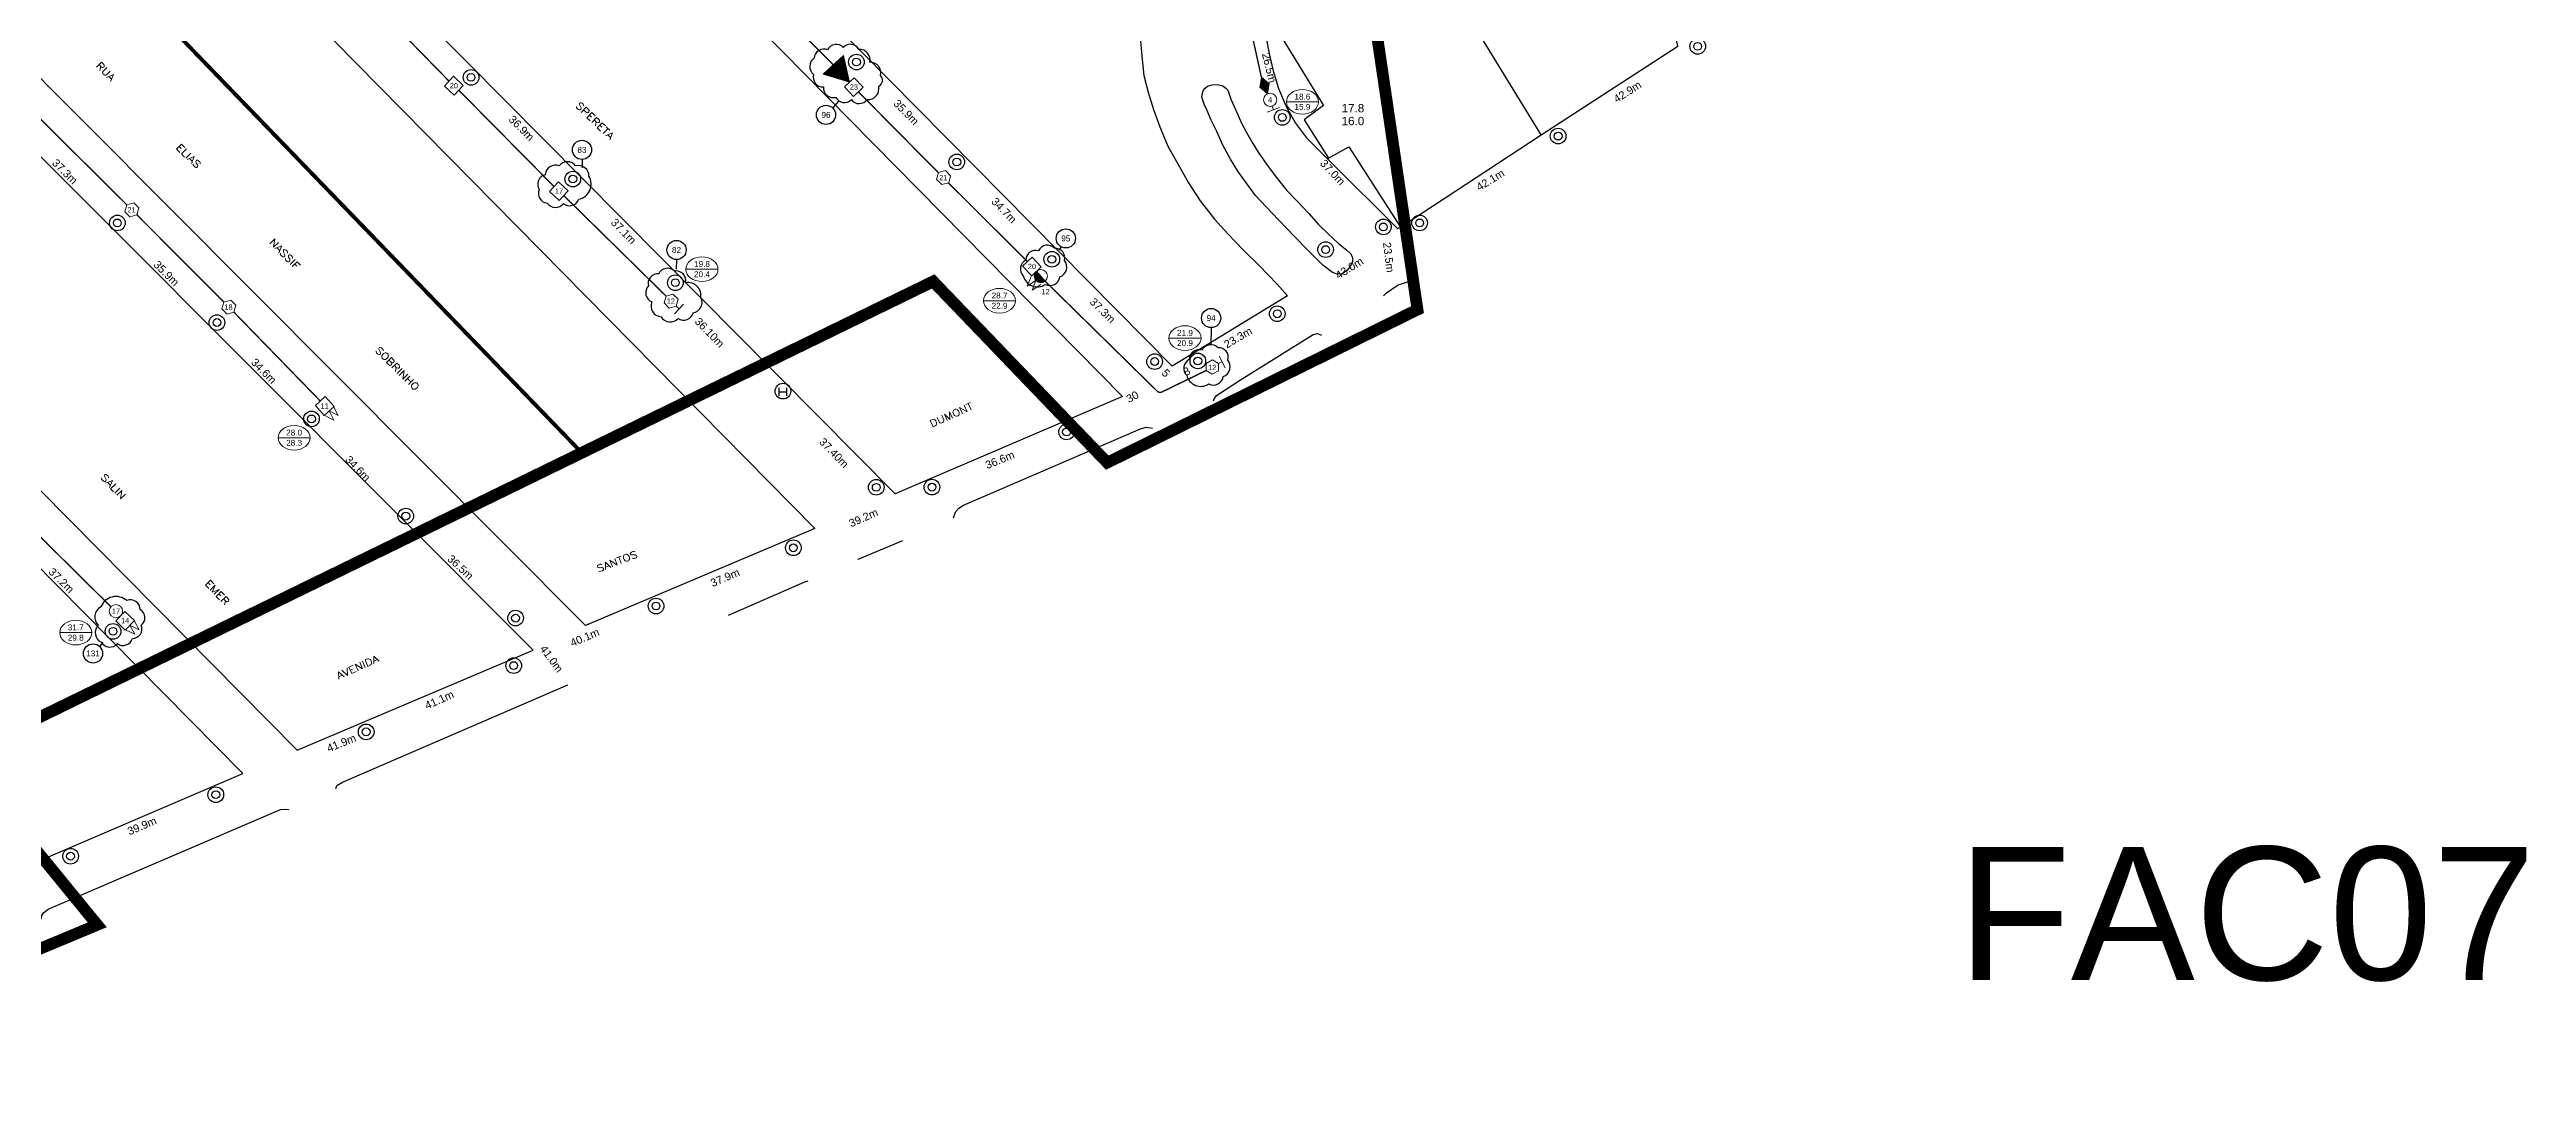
# Model space of a CAD drawing. Header units: inches. Extents: x 246034 to 247769, y 7726337 to 7727523.
# Drawn here: x 247136 to 247769, y 7726358 to 7726623 of the extents above; entities that cross this region are included whole.
import ezdxf
from ezdxf.enums import TextEntityAlignment as Align

# ---------------------------------------------------------------- set-up
doc = ezdxf.new("R2010")
doc.units = ezdxf.units.IN
doc.header["$LTSCALE"] = 6
doc.header["$MEASUREMENT"] = 0
doc.linetypes.add('DASHED', pattern=[0.75, 0.5, -0.25])
doc.linetypes.add('PHANTOMX2', pattern=[5, 2.5, -0.5, 0.5, -0.5, 0.5, -0.5])
for name, color, linetype in [('ATENUACAO', 7, 'Continuous'), ('DISTANCIA', 7, 'Continuous'), ('LIMITE', 5, 'PHANTOMX2'), ('MONU', 6, 'Continuous'), ('NET-CBTR', 3, 'DASHED'), ('NET_UPGRADE', 7, 'Continuous'), ('NODE', 3, 'Continuous'), ('POSTE', 1, 'Continuous'), ('POSTECS', 7, 'Continuous'), ('POSTES', 1, 'Continuous'), ('QUADRAS', 7, 'Continuous'), ('RUAS', 7, 'Continuous')]:
    doc.layers.add(name, color=color, linetype=linetype)
for name, color, linetype, lineweight in [('NET-AMP', 1, 'Continuous', 20), ('NET-SPLT', 1, 'Continuous', 20), ('NET-TAP', 1, 'Continuous', 20), ('NET-TERM', 1, 'Continuous', 20)]:
    doc.layers.add(name, color=color, linetype=linetype, lineweight=lineweight)
doc.layers.add('NET-LIMCEL', color=9, linetype='PHANTOMX2', lineweight=50, true_color=0x808080)
doc.styles.add('ARIAL', font='arial.ttf', dxfattribs={"height": 8})
doc.styles.add('B', font='SIMPLEX', dxfattribs={"width": 1.2, "height": 1.8})
doc.styles.get("Standard").update_dxf_attribs({"font": 'arial.ttf'})
doc.dimstyles.get("Standard").update_dxf_attribs({"dimtxt": 0.18, "dimasz": 0.18, "dimexe": 0.18, "dimexo": 0.0625, "dimgap": 0.09, "dimtad": 0, "dimtih": 1, "dimtoh": 1, "dimdec": 4, "dimzin": 0, "dimdsep": 46, "dimtxsty": 'Standard', "dimcen": 0.09, "dimadec": 0, "dimazin": 0, "dimtfac": 1, "dimtdec": 4, "dimtofl": 0, "dimtmove": 0, "dimatfit": 3, "dimfxl": 1, "dimtolj": 1, "dimtzin": 0, "dimarcsym": 0})

# ---------------------------------------------------------------- blocks, each defined once
blk = doc.blocks.new('POSTECS')
at = {"layer": 'POSTES', "linetype": 'ByBlock'}
for radius in [2, 1]:
    blk.add_circle((0, 0), radius, dxfattribs=at)
blk = doc.blocks.new('POSTE')
at = {"layer": 'POSTES', "linetype": 'ByBlock'}
for radius in [2, 1]:
    blk.add_circle((0, 0), radius, dxfattribs=at)
blk = doc.blocks.new('TERMINAL')
blk.add_line((-1, 0), (0, 0))
blk.add_lwpolyline([(-1, -1.6875), (-1, 1.6875)])
blk = doc.blocks.new('EQUAL')
h = blk.add_hatch(color=256)
h.dxf.hatch_style = 1
h.paths.add_polyline_path([(2.25, 1.3), (0, 0), (2.25, -1.3), (4.5, 0)])
for points in [[(4.5, 0), (2.25, 1.3), (0, 0)], [(4.5, 0), (2.25, -1.3), (0, 0)]]:
    blk.add_lwpolyline(points)
blk = doc.blocks.new('TAP2')
at = {"color": 0}
blk.add_circle((1.69, 0), 1.69, dxfattribs=at)
blk.add_attdef('DBVAL', text='', height=1.35, dxfattribs=at).set_placement((1.69, 0), align=Align.MIDDLE)
blk = doc.blocks.new('TAP4')
blk.add_lwpolyline([(3.38, -1.69), (0, -1.69), (0, 1.69), (3.38, 1.69)], close=True)
at = {"color": 0}
blk.add_attdef('DBVAL', text='', height=1.35, dxfattribs=at).set_placement((1.69, 0), align=Align.MIDDLE)
blk = doc.blocks.new('TAP8')
blk.add_lwpolyline([(0.92, 1.59), (0, 0), (0.92, -1.59), (2.76, -1.59), (3.68, 0), (2.76, 1.59)], close=True)
blk.add_attdef('DBVAL', text='', height=1.35).set_placement((1.77, -0.06), align=Align.MIDDLE)
blk = doc.blocks.new('LE')
at = {"layer": 'NET-AMP'}
h = blk.add_hatch(color=256, dxfattribs=at)
h.dxf.hatch_style = 1
h.paths.add_polyline_path([(0, 3.5), (0, -3.5), (6.06, 0)])
blk.add_lwpolyline([(0, 3.5), (0, -3.5), (6.06, 0)], close=True, dxfattribs=at)
blk = doc.blocks.new('DC')
h = blk.add_hatch(color=256)
h.dxf.hatch_style = 1
h.paths.add_polyline_path([(3.38, 0), (0, 0, 1)])
blk.add_line((0, 0), (3.38, 0))
blk.add_circle((1.69, 0), 1.69)
at = {"color": 0}
blk.add_attdef('DCVAL', text='', height=1.35, dxfattribs=at).set_placement((3.1, 3.27), align=Align.MIDDLE)
blk = doc.blocks.new('HI-LOW')
blk.add_lwpolyline([(-4.1, 0), (4.1, 0)])
blk.add_ellipse((0, 0), major_axis=(4.1, 0), ratio=0.768293)
for tag, p in [('END-HI', (0, 1.33)), ('END-LO', (0, -1.29))]:
    blk.add_attdef(tag, text='', height=1.5).set_placement(p, align=Align.MIDDLE_CENTER)
blk = doc.blocks.new('CX_CodUpgrade')
blk.add_circle((-0.13, 0.04), 2.45)
at = {"color": 1, "flags": 1}
for tag, p in [('RETIRAR1', (4.74, 11.47)), ('NOVO1', (28.33, 11.47)), ('RETIRAR2', (4.74, 7.94)), ('NOVO2', (28.33, 7.94)), ('RETIRAR3', (4.74, 4.42)), ('RETIRAR4', (4.74, 0.89)), ('NOVO3', (28.33, 4.42)), ('NOVO4', (28.33, 0.9)), ('RETIRAR5', (4.74, -2.63)), ('RETIRAR6', (4.74, -6.15)), ('NOVO5', (28.33, -2.63)), ('NOVO6', (28.33, -6.15)), ('RETIRAR7', (4.74, -9.68)), ('RETIRAR8', (4.74, -13.2)), ('NOVO7', (28.33, -9.68)), ('NOVO8', (28.33, -13.2)), ('RETIRAR9', (4.74, -16.73)), ('NOVO9', (28.33, -16.73))]:
    blk.add_attdef(tag, p, '', height=1.5, dxfattribs=at)
at = {"color": 7, "flags": 1}
for tag, p in [('ANTIGO1', (17.16, 11.46)), ('ANTIGO2', (17.16, 7.94)), ('ANTIGO3', (17.16, 4.41)), ('ANTIGO4', (17.16, 0.89)), ('ANTIGO5', (17.16, -2.63)), ('ANTIGO6', (17.16, -6.16)), ('ANTIGO7', (17.16, -9.68)), ('ANTIGO8', (17.16, -13.21)), ('ANTIGO9', (17.16, -16.73))]:
    blk.add_attdef(tag, p, '', height=1.5, dxfattribs=at)
at = {"color": 1}
blk.add_attdef('CODIGO', text='', height=1.5, dxfattribs=at).set_placement((-0.13, 0.04), align=Align.MIDDLE_CENTER)
blk = doc.blocks.new('CARGA')
for p, q in [((-2.5, 0.81), (0, 1.62)), ((-2.5, 0.81), (0, 0)), ((-2.5, -0.81), (0, 0)), ((-2.5, -0.81), (0, -1.62))]:
    blk.add_line(p, q)

msp = doc.modelspace()

# ---------------------------------------------------------------- linework, layer by layer
at = {"layer": 'LIMITE', "linetype": 'Continuous', "const_width": 3}
msp.add_lwpolyline([(246803.54, 7727504.62), (247403.19, 7726894.55), (247432.45, 7726922.11), (247461.64, 7726867.48), (247475.54, 7726767.94), (247473.22, 7726695.02), (247472.76, 7726641.31), (247485.27, 7726556.59), (247405.99, 7726517.49), (247361.51, 7726563.79), (247112.71, 7726442.48), (247147.92, 7726399.42), (247053.32, 7726359.97)], dxfattribs=at)
at = {"layer": 'MONU'}
for points in [[(247539.01, 7726685.06), (247524.33, 7726675.88), (247485.78, 7726651.99), (247449.07, 7726628.59), (247461.27, 7726608.72), (247456.34, 7726605.1), (247462.55, 7726595.29), (247467.69, 7726598.19), (247480.89, 7726577.62), (247516.87, 7726601.27), (247551.81, 7726623.91), (247539.01, 7726685.06)], [(247516.87, 7726601.27), (247485.78, 7726651.99)]]:
    msp.add_lwpolyline(points, dxfattribs=at)
at = {"layer": 'NET-CBTR', "const_width": 0.35}
for points in [[(247215.72, 7726637.54), (247237.8, 7726614.95)], [(247336, 7726619.14), (247315.54, 7726639.63)], [(247441.39, 7726629.48), (247442.59, 7726628.63), (247445.38, 7726615.94)], [(247240.27, 7726612.65), (247264.66, 7726588)], [(247362.86, 7726591.55), (247342.41, 7726612.21)], [(247132.14, 7726606.51), (247155.45, 7726583.38)], [(247267.13, 7726585.7), (247293.25, 7726560.06)], [(247385.59, 7726568.84), (247365.4, 7726588.99)], [(247180.24, 7726558.53), (247158.05, 7726580.79)], [(247204.91, 7726533.23), (247182.84, 7726555.93)], [(247151.42, 7726480.66), (247129.3, 7726502.57)]]:
    msp.add_lwpolyline(points, dxfattribs=at)
msp.add_lwpolyline([(247431.23, 7726541.02), (247419.88, 7726535.51, -0.302483), (247418.79, 7726535.72), (247390.12, 7726563.84)], format="xyb", dxfattribs=at)
at = {"layer": 'NET-LIMCEL', "const_width": 1}
msp.add_lwpolyline([(247271.73, 7726520.01), (246966.86, 7726835.39), (246986.23, 7726851.1), (247010.55, 7726893.94), (247020.85, 7726942.14), (247012.61, 7726979.27), (247004.75, 7727046.54)], dxfattribs=at)
at = {"layer": 'NET_UPGRADE'}
for points in [[(247348.03, 7726616.37, 0.520567), (247348.03, 7726616.37, 0.520567), (247345.29, 7726619.78, 0.520567), (247342.54, 7726623.05, 0.520567), (247338.54, 7726623.57, 0.520567), (247334.53, 7726622.97, 0.520567), (247331.12, 7726620.82, 0.520567), (247330.97, 7726616.67, 0.520567), (247333.49, 7726613.48, 0.520567), (247336.61, 7726610.81, 0.520567), (247340.61, 7726610.22, 0.520567), (247344.62, 7726610.29, 0.520567), (247347.59, 7726613.63, 0.520567), (247348.03, 7726616.37)], [(247273.53, 7726590.64, 0.520567), (247273.53, 7726590.64, 0.520567), (247270.15, 7726593.28, 0.520567), (247265.95, 7726593.28, 0.520567), (247262.4, 7726591.05, 0.520567), (247260.84, 7726587.26, 0.520567), (247262.9, 7726583.8, 0.520567), (247267.02, 7726583.72, 0.520567), (247270.97, 7726584.79, 0.520567), (247273.53, 7726590.64)], [(247390.16, 7726563.02, 0.520567), (247390.16, 7726563.02, 0.520567), (247393.88, 7726564.93, 0.520567), (247395.03, 7726569.13, 0.520567), (247392.55, 7726572.28, 0.520567), (247388.44, 7726571.61, 0.520567), (247385.19, 7726569.22, 0.520567), (247384.52, 7726565.21, 0.520567), (247390.16, 7726563.02)], [(247298.25, 7726563.46, 0.520567), (247298.25, 7726563.46, 0.520567), (247295.38, 7726566.43, 0.520567), (247291.39, 7726565.71, 0.520567), (247288.73, 7726562.64, 0.520567), (247289.65, 7726558.55, 0.520567), (247292.01, 7726554.77, 0.520567), (247296.31, 7726554.36, 0.520567), (247300.2, 7726555.79, 0.520567), (247302.14, 7726559.58, 0.520567), (247298.25, 7726563.46)], [(247431.93, 7726537.6, 0.520567), (247431.93, 7726537.6, 0.520567), (247435.65, 7726539.51, 0.520567), (247436.8, 7726543.71, 0.520567), (247434.32, 7726546.86, 0.520567), (247430.21, 7726546.2, 0.520567), (247426.96, 7726543.81, 0.520567), (247426.29, 7726539.8, 0.520567), (247431.93, 7726537.6)], [(247148.84, 7726480.62, 0.520567), (247148.84, 7726480.62, 0.520567), (247148.18, 7726475.95, 0.520567), (247148.9, 7726471.67, 0.520567), (247153.05, 7726471.27, 0.520567), (247156.93, 7726472.59, 0.520567), (247159.17, 7726475.95, 0.520567), (247158.91, 7726479.96, 0.520567), (247155.48, 7726482.26, 0.520567), (247148.84, 7726480.62)]]:
    msp.add_lwpolyline(points, format="xyb", close=True, dxfattribs=at)
at = {"layer": 'POSTE'}
for p, q in [((247322.09, 7726536.64), (247322.09, 7726534.6)), ((247322.09, 7726535.62), (247324.04, 7726535.62)), ((247324.04, 7726536.64), (247324.04, 7726534.6))]:
    msp.add_line(p, q, dxfattribs=at)
at = {"layer": 'POSTES', "linetype": 'ByBlock'}
msp.add_circle((247323.13, 7726535.76), 2, dxfattribs=at)
at = {"layer": 'QUADRAS'}
for points in [[(247277.98, 7726774.93), (247414.75, 7726636.64), (247414.54, 7726633.78), (247414.4, 7726630.04), (247414.43, 7726626.24), (247414.79, 7726621.29), (247415.35, 7726616.41), (247416.46, 7726612.12), (247417.83, 7726607.72), (247419.44, 7726603.28), (247421.45, 7726598.31), (247423.99, 7726593.83), (247426.74, 7726588.94), (247429.75, 7726584.34), (247433.39, 7726579.68), (247436.8, 7726575.97), (247440.69, 7726571.89), (247444.78, 7726567.82), (247449.4, 7726563.12), (247452.03, 7726560.13), (247422.62, 7726542.18), (247234.74, 7726732.17), (247277.98, 7726774.93)], [(247409.91, 7726534.35), (247351.82, 7726509.51), (247182.22, 7726680.62), (247224.52, 7726722.47), (247409.91, 7726534.35)], [(247167.43, 7726667), (247331.28, 7726500.68), (247272.69, 7726475.86), (247123.72, 7726625.46), (247167.43, 7726667)], [(247446.63, 7726625.91), (247447.47, 7726621.59), (247448.43, 7726617.59), (247449.79, 7726613.09), (247451.75, 7726608.48), (247454.12, 7726604.21), (247456.93, 7726600.43), (247459.98, 7726597.39), (247463.01, 7726594.37), (247480.17, 7726577.34), (247480.89, 7726577.62)], [(247104.1, 7726539.89), (247198.99, 7726444.07), (247259.29, 7726469.62), (247113.48, 7726615.61), (247104.21, 7726606.79)], [(247468.27, 7726570.87), (247468.66, 7726569.82), (247468.67, 7726568.85), (247468.1, 7726567.58), (247467.18, 7726566.6), (247465.98, 7726565.77), (247464.71, 7726565.66), (247463.58, 7726566.03), (247461.11, 7726567.93), (247457.53, 7726571.51), (247453.76, 7726575.37), (247449.77, 7726579.52), (247446.64, 7726582.86), (247443.89, 7726585.75), (247441.56, 7726588.92), (247439.36, 7726591.99), (247437.51, 7726595.02), (247435.53, 7726598.61), (247434.02, 7726602.08), (247432.55, 7726604.96), (247431.43, 7726607.59), (247430.76, 7726609.05), (247430.2, 7726610.82), (247430.36, 7726611.99), (247430.68, 7726612.86), (247431.63, 7726613.66), (247432.83, 7726614.02), (247434.05, 7726614.1), (247435.56, 7726613.74), (247436.29, 7726613.17), (247436.77, 7726612.68), (247437.61, 7726610.37), (247438.89, 7726607.54), (247440.29, 7726604.24), (247441.61, 7726601.86), (247443.19, 7726598.99), (247444.53, 7726596.78), (247446.66, 7726593.71), (247449.19, 7726590.39), (247451.87, 7726586.98), (247454.5, 7726584.33), (247457.5, 7726581.12), (247460, 7726578.35), (247462.37, 7726576.05), (247465.1, 7726573.48), (247467.17, 7726571.78), (247468.27, 7726570.87)], [(247476.57, 7726560.07), (247477.34, 7726560.87), (247480.33, 7726562.96), (247483.31, 7726563.85)], [(247433.11, 7726533.32), (247433.28, 7726533.77), (247433.92, 7726534.62), (247440.05, 7726538.62), (247458.59, 7726550.22), (247459.59, 7726550.47), (247460.6, 7726550.11), (247460.72, 7726549.97)], [(247366.75, 7726503.42), (247366.74, 7726503.51), (247367.33, 7726504.98), (247368.05, 7726505.83), (247369.22, 7726506.64), (247414.45, 7726526.09)], [(247414.45, 7726526.09), (247415.95, 7726526.55), (247417.55, 7726526.31), (247417.55, 7726526.31)], [(247105, 7726434.7), (247125.88, 7726412.75), (247185.08, 7726438.1), (247103.98, 7726520.16)], [(247342.22, 7726492.75), (247342.38, 7726492.87), (247353.74, 7726497.63)], [(247309.21, 7726478.54), (247328.75, 7726487.08)], [(247328.75, 7726487.08), (247329.53, 7726487.29)], [(247208.87, 7726434.24), (247209.17, 7726435.01), (247210.59, 7726435.89), (247268.13, 7726460.77)], [(247268.13, 7726460.77), (247268.19, 7726460.77)], [(247133.61, 7726400.91), (247133.77, 7726401.78), (247134.24, 7726402.56), (247135.39, 7726403.44), (247194.75, 7726428.88), (247195.72, 7726428.99), (247196.8, 7726428.85), (247196.81, 7726428.84)]]:
    msp.add_lwpolyline(points, dxfattribs=at)

# ---------------------------------------------------------------- block references
at = {"layer": 'NET-AMP', "rotation": 312.4859338149815}
msp.add_blockref('LE', (247336, 7726619.14), dxfattribs=at)
at = {"layer": 'NET-SPLT'}
ref = msp.add_blockref('DC', (247387.91, 7726566.39), dxfattribs=dict(at, rotation=311.5067851088682))
ref.add_attrib('DCVAL', '12', dxfattribs={"layer": '0', "color": 0, "height": 1.35}).set_placement((247390.25, 7726561.19), align=Align.MIDDLE)
at = {"layer": 'NET-TAP'}
ref = msp.add_blockref('TAP4', (247240.19, 7726615.03), dxfattribs=dict(at, rotation=227.0014556575688))
ref.add_attrib('DBVAL', '20', dxfattribs={"layer": '0', "color": 0, "height": 1.35}).set_placement((247239.04, 7726613.8), align=Align.MIDDLE)
ref = msp.add_blockref('TAP4', (247340.09, 7726614.67), dxfattribs=dict(at, rotation=313.3827267101969))
ref.add_attrib('DBVAL', '23', dxfattribs={"layer": '0', "color": 0, "height": 1.35}).set_placement((247341.25, 7726613.44), align=Align.MIDDLE)
for p, values in [((247445.92, 7726610.17), {'DBVAL': '4'}), ((247151, 7726479.55), {'DBVAL': '17'})]:
    msp.add_blockref('TAP2', p, dxfattribs=at).add_auto_attribs(values)
ref = msp.add_blockref('TAP8', (247362.87, 7726591.61), dxfattribs=dict(at, rotation=315.0101689521849))
ref.add_attrib('DBVAL', '21', dxfattribs={"layer": '0', "height": 1.35}).set_placement((247364.09, 7726590.31), align=Align.MIDDLE)
ref = msp.add_blockref('TAP4', (247267.05, 7726588.09), dxfattribs=dict(at, rotation=227.0014556575687))
ref.add_attrib('DBVAL', '17', dxfattribs={"layer": '0', "color": 0, "height": 1.35}).set_placement((247265.9, 7726586.85), align=Align.MIDDLE)
ref = msp.add_blockref('TAP8', (247155.45, 7726583.38), dxfattribs=dict(at, rotation=315.0101689521851))
ref.add_attrib('DBVAL', '21', dxfattribs={"layer": '0', "height": 1.35}).set_placement((247156.67, 7726582.09), align=Align.MIDDLE)
ref = msp.add_blockref('TAP4', (247385.59, 7726568.84), dxfattribs=dict(at, rotation=313.3827267101967))
ref.add_attrib('DBVAL', '20', dxfattribs={"layer": '0', "color": 0, "height": 1.35}).set_placement((247386.75, 7726567.61), align=Align.MIDDLE)
ref = msp.add_blockref('TAP8', (247293.25, 7726560.06), dxfattribs=dict(at, rotation=315.0101689521849))
ref.add_attrib('DBVAL', '12', dxfattribs={"layer": '0', "height": 1.35}).set_placement((247294.47, 7726558.77), align=Align.MIDDLE)
ref = msp.add_blockref('TAP8', (247180.24, 7726558.53), dxfattribs=dict(at, rotation=315.0101689521851))
ref.add_attrib('DBVAL', '18', dxfattribs={"layer": '0', "height": 1.35}).set_placement((247181.45, 7726557.24), align=Align.MIDDLE)
ref = msp.add_blockref('TAP8', (247431.23, 7726541.02), dxfattribs=dict(at, rotation=28.66475471786355))
ref.add_attrib('DBVAL', '12', dxfattribs={"layer": '0', "height": 1.35}).set_placement((247432.81, 7726541.82), align=Align.MIDDLE)
ref = msp.add_blockref('TAP4', (247207.29, 7726533.09), dxfattribs=dict(at, rotation=221.6458320313921))
ref.add_attrib('DBVAL', '11', dxfattribs={"layer": '0', "color": 0, "height": 1.35}).set_placement((247206.03, 7726531.97), align=Align.MIDDLE)
ref = msp.add_blockref('TAP4', (247153.81, 7726478.29), dxfattribs=dict(at, rotation=316.2240665962106))
ref.add_attrib('DBVAL', '14', dxfattribs={"layer": '0', "color": 0, "height": 1.35}).set_placement((247155.03, 7726477.12), align=Align.MIDDLE)
at = {"layer": 'NET-TERM'}
for name, p, rotation in [('EQUAL', (247446.95, 7726611.72), 110.3786791723173), ('TERMINAL', (247448.11, 7726608.56), 109.9450669692526), ('CARGA', (247387.76, 7726564.01), 49.91203414643528), ('TERMINAL', (247295.85, 7726557.46), 137.0014556575688), ('TERMINAL', (247434.45, 7726542.78), 207.1107050236083), ('CARGA', (247207.15, 7726530.7), 136.1477693708797), ('CARGA', (247156.25, 7726475.95), 136.749046439969)]:
    msp.add_blockref(name, p, dxfattribs=dict(at, rotation=rotation))
for p, values in [((247455.86, 7726609.66), {'END-HI': '18.6', 'END-LO': '15.9'}), ((247302.43, 7726566.91), {'END-HI': '19.8', 'END-LO': '20.4'}), ((247378.47, 7726558.86), {'END-HI': '28.7', 'END-LO': '22.9'}), ((247425.85, 7726549.32), {'END-HI': '21.9', 'END-LO': '20.9'}), ((247198.22, 7726523.85), {'END-HI': '28.0', 'END-LO': '28.3'}), ((247142.42, 7726474.07), {'END-HI': '31.7', 'END-LO': '29.8'})]:
    msp.add_blockref('HI-LOW', p, dxfattribs=at).add_auto_attribs(values)
at = {"layer": 'NET_UPGRADE'}
for p, values in [((247334.26, 7726606.29), {'CODIGO': '96'}), ((247271.9, 7726597.36), {'CODIGO': '83'}), ((247296.06, 7726571.78), {'CODIGO': '82'}), ((247395.54, 7726574.74), {'CODIGO': '95'}), ((247432.67, 7726554.39), {'CODIGO': '94'}), ((247146.97, 7726468.72), {'CODIGO': '131'})]:
    msp.add_blockref('CX_CodUpgrade', p, dxfattribs=at).add_auto_attribs(values)
at = {"layer": 'POSTECS'}
for p in [(247418.1, 7726543.32), (247216.63, 7726448.72)]:
    msp.add_blockref('POSTECS', p, dxfattribs=at)
at = {"layer": 'POSTES'}
for p in [(247556.87, 7726623.84), (247243.43, 7726615.92), (247341.9, 7726619.84), (247450.72, 7726605.69), (247521.21, 7726600.92), (247269.43, 7726589.94), (247367.54, 7726594.31), (247153.06, 7726578.73), (247476.55, 7726577.71), (247485.82, 7726578.73), (247461.8, 7726571.92), (247391.83, 7726569.44), (247295.63, 7726563.47), (247178.5, 7726553.28), (247449.44, 7726555.53), (247429.14, 7726543.47), (247202.66, 7726528.66), (247395.6, 7726525.34), (247346.97, 7726511.19), (247361.2, 7726511.24), (247226.75, 7726503.84), (247325.78, 7726495.74), (247254.8, 7726477.78), (247290.69, 7726480.86), (247151.94, 7726474.4), (247254.32, 7726465.65), (247178.21, 7726432.67), (247141.09, 7726416.96)]:
    msp.add_blockref('POSTE', p, dxfattribs=at)

# ---------------------------------------------------------------- texts
at = {"layer": 'ATENUACAO'}
for tag, p in [('17.8', (247468.77, 7726608.05)), ('16.0', (247468.77, 7726604.76))]:
    msp.add_attdef(tag, text='', height=2.13, dxfattribs=at).set_placement(p, align=Align.MIDDLE)
at = {"layer": 'DISTANCIA'}
for s, rotation, p in [('26.5m', 283.70303, (247447.39, 7726618.36)), ('42.9m', 32.45711, (247538.9, 7726612.24)), ('36.9m', 315.01557, (247256.32, 7726602.96)), ('35.9m', 314.83595, (247354.62, 7726607)), ('37.3m', 315.01556, (247139.65, 7726591.85)), ('37.0m', 313.40523, (247463.6, 7726591.67)), ('42.1m', 31.56428, (247503.87, 7726589.72)), ('37.1m', 314.06598, (247282.42, 7726576.6)), ('34.7m', 313.89954, (247379.63, 7726581.93)), ('23.5m', 277.12885, (247477.91, 7726569.94)), ('35.9m', 315.20978, (247165.58, 7726565.85)), ('43.0m', 31.9914, (247467.85, 7726567.2)), ('36.10m', 314.21425, (247304.38, 7726550.76)), ('37.3m', 315.53483, (247404.8, 7726556.38)), ('23.3m', 30.53395, (247439.4, 7726549.45)), ('34.6m', 314.61208, (247190.47, 7726540.89)), ('5', 315.53483, (247420.97, 7726540.38)), ('8', 28.5194, (247426.31, 7726540.82)), ('30', 28.5194, (247412.43, 7726534.33)), ('37.40m', 314.21425, (247336.17, 7726519.99)), ('34.6m', 314.20861, (247214.5, 7726516.01)), ('36.6m', 22.17314, (247378.55, 7726518.22)), ('39.2m', 23.75564, (247343.69, 7726503.43)), ('37.2m', 315.37818, (247138.74, 7726487.4)), ('36.5m', 317.25351, (247240.72, 7726490.78)), ('37.9m', 22.99141, (247308.33, 7726488.14)), ('40.1m', 23.18733, (247272.48, 7726472.86)), ('41.0m', 306.33351, (247264, 7726467.39)), ('41.1m', 24.09064, (247235.31, 7726456.91)), ('41.9m', 22.12464, (247210.29, 7726445.87)), ('39.9m', 22.7539, (247159.33, 7726424.7))]:
    msp.add_text(s, height=2, rotation=rotation, dxfattribs=at).set_placement(p, align=Align.MIDDLE)
at = {"layer": 'NODE', "style": 'ARIAL'}
msp.add_text('FAC07', height=34, dxfattribs=at).set_placement((247623.21, 7726385.34))
at = {"layer": 'RUAS', "style": 'B', "width": 1.2}
for s, rotation, p in [('RUA', 314, (247147.44, 7726618.83)), ('SPERETA', 316, (247270.01, 7726608.51)), ('ELIAS', 316, (247167.91, 7726597.82)), ('NASSIF', 314, (247191.77, 7726573.7)), ('SOBRINHO', 315, (247218.78, 7726546.06)), ('DUMONT', 24, (247361.13, 7726526.47)), ('SALIN', 314, (247148.63, 7726513.62)), ('SANTOS', 21, (247275.94, 7726489.47)), ('EMER', 314, (247175.29, 7726486.46)), ('AVENIDA', 24, (247209.56, 7726462.11))]:
    msp.add_text(s, height=1.8, rotation=rotation, dxfattribs=at).set_placement(p)

# ---------------------------------------------------------------- leaders
at = {"layer": 'NET_UPGRADE'}
for points in [[(247337.35, 7726609.85), (247335.87, 7726608.14)], [(247271.9, 7726592.79), (247271.9, 7726594.91)], [(247295.93, 7726566.93), (247295.99, 7726569.33)], [(247393.83, 7726571.76), (247394.32, 7726572.61)], [(247432.55, 7726547.56), (247432.63, 7726551.94)], [(247149.34, 7726471.52), (247148.55, 7726470.59)]]:
    msp.add_leader(points, dimstyle='Standard', dxfattribs=at)

doc.saveas('drawing.dxf')
